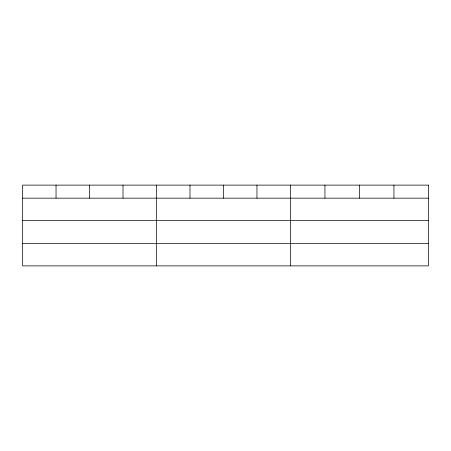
<?xml version="1.0" encoding="UTF-8"?>
<svg xmlns="http://www.w3.org/2000/svg" width="451" height="451" viewBox="0 0 451 451"><rect width="100%" height="100%" fill="white"/><g stroke="black" fill="none" stroke-linecap="round" stroke-linejoin="round"><path stroke-width="0.68" d="M22.55 198.169L428.45 198.169M22.55 220.511L428.45 220.511M22.55 243.534L428.45 243.534M393.948 185.119L393.948 198.169M359.447 185.119L359.447 198.169M324.945 185.119L324.945 198.169M290.444 185.119L290.444 265.881M256.957 185.119L256.957 198.169M223.47 185.119L223.47 198.169M189.984 185.119L189.984 198.169M156.497 185.119L156.497 265.881M123.01 185.119L123.01 198.169M89.523 185.119L89.523 198.169M56.037 185.119L56.037 198.169M428.45 185.119L22.55 185.119L22.55 265.881L428.45 265.881L428.45 185.119"/></g></svg>
